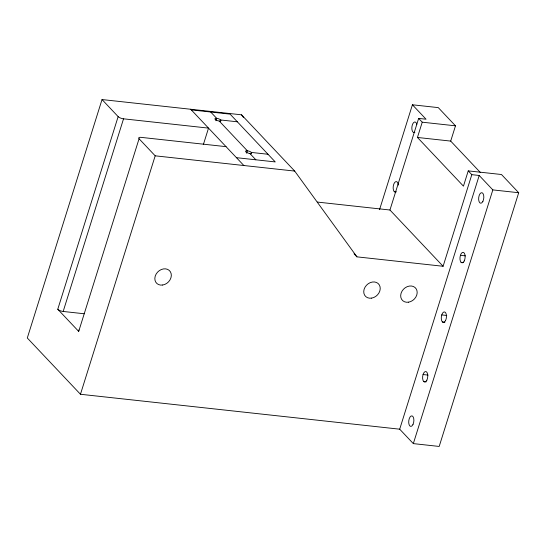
<?xml version="1.0" encoding="UTF-8"?>
<svg xmlns="http://www.w3.org/2000/svg" width="546" height="546" viewBox="0 0 546 546"><rect width="100%" height="100%" fill="white"/><g stroke="black" fill="none" stroke-linecap="round" stroke-linejoin="round"><path stroke-width="0.82" d="M443.106 266.277L356.941 256.852L294.704 171.082L241.544 114.817L102.027 99.556L27.3 338.001L80.46 394.267L399.699 429.19L413.329 443.611L439.189 446.444L518.7 192.731L501.487 174.515L468.236 170.878L463.452 186.145L417.444 137.456L422.229 122.188L418.652 118.4L389.946 210.012L443.106 266.277L471.812 174.665L468.236 170.878M226.037 146.656L141.059 137.36A4.238 1.406 17.4 0 0 139.066 138.759L78.699 331.402L57.774 309.254L118.141 116.619L102.027 99.556M57.774 309.254A4.238 1.406 17.4 0 0 63.172 311.459L123.539 118.823L208.524 128.119L203.426 144.376M80.46 394.267L155.187 155.822L139.066 138.759M215.902 120.734L216.66 118.325L210.695 112.012M220.202 121.587L220.707 119.977L237.333 121.799M246.574 153.194L247.331 150.785L219.212 121.028M250.873 154.047L251.378 152.436L268.004 154.259M379.538 209.684L412.414 104.784L438.274 107.617L455.487 125.826L450.703 141.093L480.398 172.529M399.699 429.19L479.204 175.478L471.812 174.665M413.329 443.611L492.833 189.899L479.204 175.478M418.652 118.4L426.044 119.212L412.414 104.784M422.229 122.188L455.487 125.826M191.298 109.889L230.091 114.134L275.245 161.923L236.452 157.678M417.444 137.456L450.703 141.093M492.833 189.899L518.7 192.731M155.187 155.822L294.704 171.082M394.267 191.646L395.932 191.83M317.294 202.068L389.946 210.012M460.421 255.316L465.431 255.862M461.056 262.339L463.561 262.612M441.741 314.926L446.751 315.472M442.376 321.949L444.881 322.222M63.172 311.459L84.207 313.766M423.061 374.536L428.071 375.082M423.696 381.558L426.201 381.838M354.02 253.76L356.941 256.852M249.884 153.487L255.849 159.801M190.697 109.255L243.864 165.52M241.544 114.817L243.53 117.561M396.212 191.844A5.303 2.553 -83.8 0 1 393.195 188.657A5.303 2.553 -83.8 0 1 395.311 181.907A5.303 2.553 -83.8 0 1 398.327 185.094M414.892 132.234A5.303 2.553 -83.8 0 1 411.93 129.47A5.303 2.553 -83.8 0 1 413.554 122.679A5.303 2.553 -83.8 0 1 416.803 124.263M78.699 331.402A4.238 1.406 17.4 0 1 79.068 330.037M123.539 118.823A4.238 1.406 17.4 0 1 118.141 116.619M426.863 380.2A5.303 2.553 -83.8 0 0 426.085 371.601A5.303 2.553 -83.8 0 0 422.631 378.569A5.303 2.553 -83.8 0 0 426.863 380.2M445.543 320.591A5.303 2.553 -83.8 0 0 444.765 311.984A5.303 2.553 -83.8 0 0 441.311 318.96A5.303 2.553 -83.8 0 0 445.543 320.591M464.223 260.981A5.303 2.553 -83.8 0 0 463.445 252.375A5.303 2.553 -83.8 0 0 459.991 259.35A5.303 2.553 -83.8 0 0 464.223 260.981M482.903 201.372A5.303 2.553 -83.8 0 0 482.132 192.765A5.303 2.553 -83.8 0 0 478.671 199.734A5.303 2.553 -83.8 0 0 482.903 201.372M412.967 424.542A5.303 2.553 -83.8 0 0 412.189 415.943A5.303 2.553 -83.8 0 0 408.736 422.911A5.303 2.553 -83.8 0 0 412.967 424.542M246.26 152.191A3.18 1.058 17.4 0 0 251.467 153.303A3.18 1.058 17.4 0 0 248.089 150.908A3.18 1.058 17.4 0 0 246.26 152.191M215.588 119.731A3.18 1.058 17.4 0 0 220.802 120.843A3.18 1.058 17.4 0 0 217.417 118.448A3.18 1.058 17.4 0 0 215.588 119.731M371.56 298.136A9.009 7.31 -43.4 0 0 379.327 284.951A9.009 7.31 -43.4 0 0 365.056 287.155A9.009 7.31 -43.4 0 0 371.56 298.136M408.504 302.184A9.009 7.31 -43.4 0 0 416.277 288.998A9.009 7.31 -43.4 0 0 401.999 291.195A9.009 7.31 -43.4 0 0 408.504 302.184M162.653 285.026A9.009 7.31 -43.4 0 0 170.427 271.84A9.009 7.31 -43.4 0 0 156.156 274.037A9.009 7.31 -43.4 0 0 162.653 285.026"/></g></svg>
